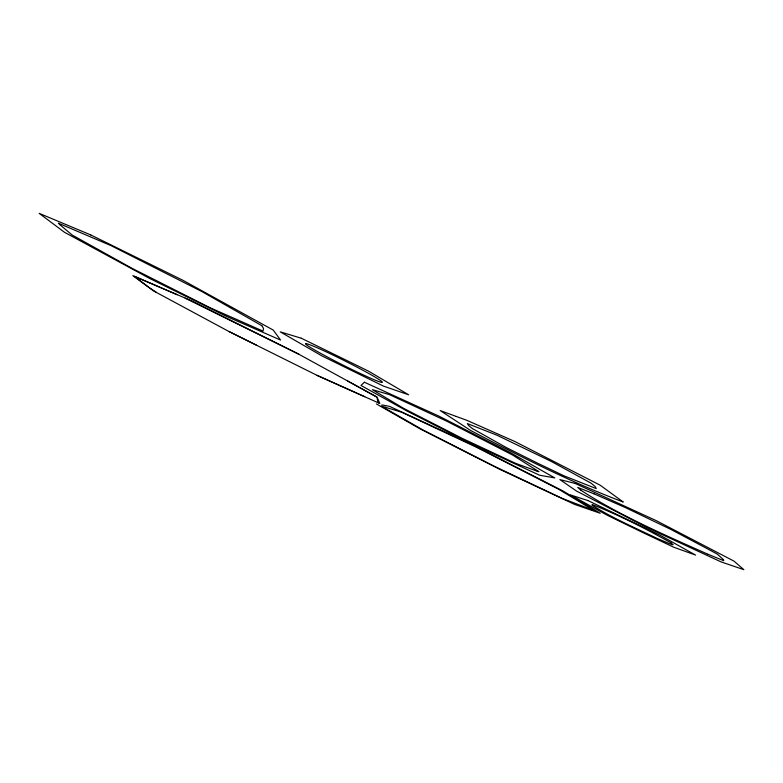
<?xml version="1.0" encoding="UTF-8"?>
<svg xmlns="http://www.w3.org/2000/svg" width="783" height="783" viewBox="0 0 783 783"><rect width="100%" height="100%" fill="white"/><g stroke="black" fill="none" stroke-linecap="round" stroke-linejoin="round"><path stroke-width="1.17" d="M672.851 544.665L672.548 544.704A58.813 2.418 26.1 0 1 672.117 544.645A69.276 2.887 26.1 0 1 668.799 543.363L657.319 538.489M305.693 343.659L305.957 343.629A42.977 2.29 26.7 0 1 311.105 345.234L312.887 345.949A42.977 2.29 26.7 0 1 377.925 378.825L379.364 379.745A42.977 2.29 26.7 0 1 353.231 370.134L350.109 368.617A42.977 2.29 26.7 0 1 334.821 360.914L331.679 359.28A42.977 2.29 26.7 0 1 314.59 349.942L312.388 348.65A42.977 2.29 26.7 0 1 305.624 343.708M388.593 406.171L385.618 405.623M385.559 405.614L381.84 404.909M376.378 403.92L419.864 428.741L500.298 469.565L574.614 504.409L600.218 513.266L562.86 490.902L469.076 443.129L389.425 406.318M538.91 471.689L512.562 455.011L446.232 420.931L389.376 394.603L372.375 389.66L403.314 408.197L462.371 438.441L515.557 463.33L536.306 470.857M395.572 410.331L381.223 406.044L423.212 430.102L494.318 466.286L562.429 498.507L593.945 510.467L558.279 489.042L476.622 447.318L402.031 412.396L395.816 410.409M538.596 471.591L536.639 470.965M592.154 504.487C619.245 515.292 645.446 528.437 670.825 542.756M593.984 493.819L577.707 487.408L580.643 490.08M594.052 493.848L625.588 507.668M707.548 554.08C664.718 535.004 619.373 515.331 580.741 490.158M707.871 554.217L723.707 560.697L723.6 559.884M185.14 298.166L298.754 354.2L377.093 397.128L379.824 403.48L318.299 375.977L229.096 331.591L153.38 290.816L132.846 275.626L191.796 300.917L298.92 354.21M177.203 294.76L166.848 290.317M166.583 290.199L134.324 276.311L140.832 281.293M656.751 538.234C635.189 527.889 611.65 517.72 592.036 505.152M317.066 375.331L364.741 396.717M626.106 507.913L671.207 529.592L710.651 550.508M256.726 345.303L229.174 331.591M711.013 550.703L717.326 554.129L723.502 559.698M156.336 292.343L149.573 287.86M347.583 380.969L376.613 396.971M261.855 325.699L201.916 291.579L111 245.617L58.363 223.204L59.87 224.682M671.041 542.903L672.91 544.557M472.394 428.555L468.488 425.394L467.382 423.574L496.882 435.172L551.457 461.52L591.185 483.238L595.295 486.674L596.235 488.592L564.063 475.858L537.412 463.105L506.425 447.622L472.443 428.595M148.095 286.764L141.077 281.479M148.506 287.067L149.455 287.772M60.007 224.809L72.144 235.008L132.258 268.442L210.412 307.885L263.029 331.101L263.548 328.537M262.002 325.885L263.479 328.351M378.561 402.863L378.111 401.816M377.954 401.385L377.112 398.645M364.398 382.241L360.973 385.461L406.974 411.026L469.242 442.738L539.585 475.222L554.795 477.924L510.213 452.574L438.705 416.018L364.398 382.241M575.104 483.424L559.874 479.587L576.425 491.01L646.484 527.282L720.996 561.861L743.85 569.662L733.984 561.127L656.203 520.626L575.104 483.424M301.259 338.207L280.245 331.855L321.93 355.922L383.513 386.127L408.657 394.798L368.323 371.044L301.259 338.207M587.876 500.543L570.396 494.915L606.884 515.038L640.778 531.569L673.693 547.19L695.588 555.088L659.55 534.936L587.876 500.543M456.166 416.419L440.183 410.566L470.828 430.601C520.538 456.626 570.66 482.201 623.239 502.011L600.091 485.157L514.881 441.534L466.854 420.324L456.166 416.419M90.711 234.91L39.15 213.338L64.47 232.277L149.573 278.405L227.099 316.635L280.559 340.057L273.247 330.083L183.036 280.353L90.711 234.91"/></g></svg>
